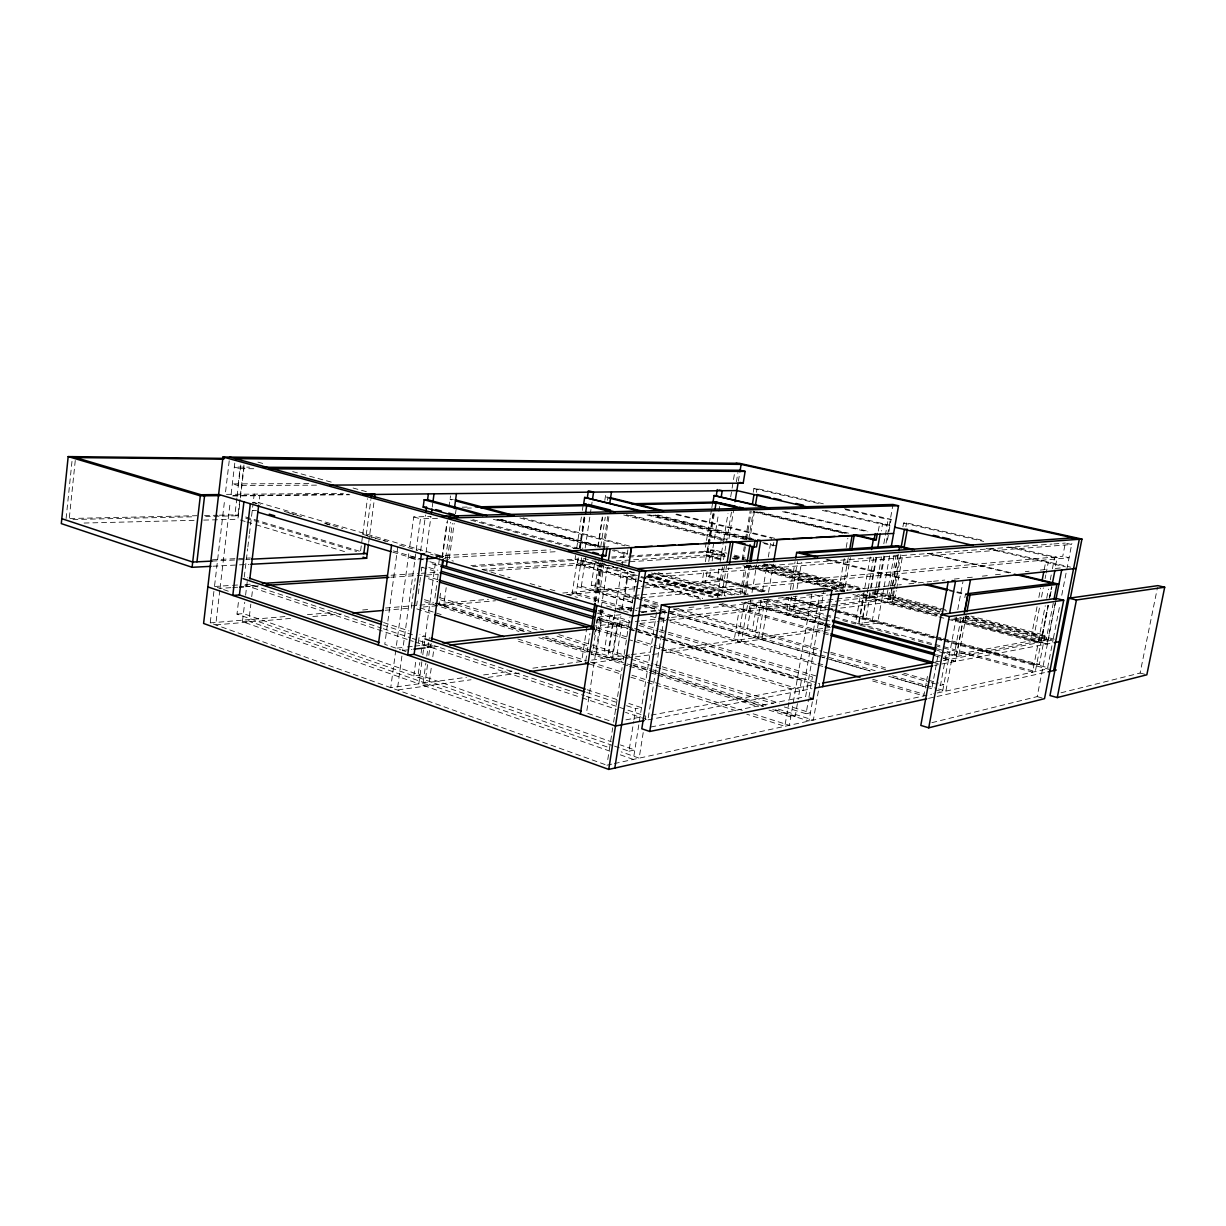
<?xml version="1.0" encoding="UTF-8"?>
<svg xmlns="http://www.w3.org/2000/svg" width="1226" height="1226" viewBox="0 0 1226 1226"><rect width="100%" height="100%" fill="white"/><g stroke="black" fill="none" stroke-linecap="round" stroke-linejoin="round"><path stroke-width="0.75" stroke-dasharray="5 3.75" d="M66.097 518.583L72.089 460.394M69.346 517.709L75.568 457.559M605.108 764.564L210.213 622.9L214.274 588.296M230.856 587.668L220.036 588.373L214.489 586.488L224.619 500.009M229.216 460.807L225.278 494.369L343.433 493.342M219.822 590.196L215.745 624.877L291.88 618.318M220.036 588.373L230.243 501.664M231.132 494.139L234.871 462.371M316.477 485.159L238.013 485.511L240.02 468.639L234.319 467.06L249.598 467.152M236.894 497.986L234.886 514.874L238.518 515.962M237.108 496.101L241.323 460.455M243.943 465.052L237.921 515.778L205.692 516.514M245.139 521.464L237.89 519.257L240.189 499.81M240.419 497.94L244.189 466.11M236.986 614.103L243.392 613.598L420.012 675.128L413.79 675.94L236.986 614.103L238.809 598.932M244.265 577.094L247.652 548.804M247.882 546.903L249.23 535.593M249.46 533.708L252.403 509.173M252.617 507.288L254.211 494.078L259.82 495.702L258.916 503.273M421.867 661.672L418.832 683.817L242.426 621.643L244.756 602.242M245.598 595.208L247.713 577.676M427.537 664.584L425.008 682.974L248.786 621.092L250.824 604.173M251.728 596.648L253.092 585.369L246.732 585.783M360.613 550.811L362.544 535.931M362.789 534.061L367.402 498.691M366.222 535.057L370.85 499.641M368.719 542.382L374.068 501.449M397.791 546.796L384.78 644.37L401.009 649.887M395.799 650.087L390.742 687.663L466.554 677.273M408.779 553.708L396.059 648.202L405.423 647.159M409.76 546.428L413.729 516.912L430.908 516.468M401.898 656.094L397.316 690.023L471.06 679.756M405.944 651.558L402.664 650.439L415.721 553.876M416.212 550.229L420.457 518.797L439.582 518.276M411.354 607.176L415.231 578.473M420.641 550.903L425.514 515.027M416.748 604.832L417.269 601.046M418.25 593.813L419.583 584.02M419.798 582.442L420.87 574.55M421.33 571.071L421.851 567.286L426.955 566.979M426.05 552.482L430.954 516.529M432.242 507.074L432.747 503.288M413.79 675.94L415.813 661.09M418.357 642.531L419.108 636.968L425.345 636.309L419.905 634.516M612.739 745.515L417.79 677.334L419.828 662.469M421.1 653.167L421.851 647.589M422.112 645.734L423.123 638.302M422.801 654.791L435.598 561.431M439.444 558.612L438.464 565.738L429.345 563.025M609.95 751.186L422.817 685.227L425.866 663.036M426.801 656.14L429.345 637.627M434.923 598.089L435.69 592.48M435.95 590.595L437.238 581.231M437.498 579.362L438.264 573.737M442.08 557.248L446.938 521.908M448.992 507.043L450.524 495.886M428.793 655.404L430.311 644.37L412.227 638.348M442.387 557.968L447.536 520.544M430.709 647.267L431.215 643.527M524.345 631.635L438.923 604.816L440.992 589.89M445.697 557.799L450.586 522.307M422.817 685.227L428.977 684.369L431.521 665.963M432.793 656.753L434.31 645.704L584.342 695.663M447.444 558.811L452.348 523.41M449.268 558.841L454.187 523.303M455.474 513.955L456.256 508.33M438.923 604.816L443.889 604.387L446.203 587.652M575.607 555.47L575.055 559.24L638.93 576.925M576.741 547.961L582.089 512.253M582.365 510.384L583.208 504.744M632.218 610.9L572.19 593.399L576.526 564.512L580.634 564.251M721.792 598.886L577.783 559.071L577.139 563.393L641.719 581.369M579.469 547.823L584.266 515.931M578.32 557.799L577.477 563.378L641.535 581.201M579.714 548.497L584.465 516.866M580.189 548.896L584.986 516.912M572.19 593.399L576.297 593.047L581.614 557.753M582.641 564.818L583.484 559.225M585.17 548.037L589.936 516.345M590.212 514.476L591.055 508.882M591.346 507.028L592.189 501.434M632.432 602.472L577.277 586.58L581.354 586.243L585.691 557.508M642.439 600.096L591.223 585.446L595.284 558.704M597.721 547.164L602.303 517.02M604.832 500.361L605.721 494.415M598.104 546.842L602.594 517.249M586.902 626.884L581.645 661.504L516.422 640.692M607.468 500.315L607.958 497.082L605.322 497.128L609.031 498.047M600.755 546.704L605.246 517.173M632.57 602.548L594.258 591.499L599.284 558.458M594.043 601.736L599.713 564.404M585.737 660.891L589.89 633.52M603.161 546.658L607.759 516.452M595.223 601.353L600.924 563.868M595.545 601.797L601.292 564.052M604.173 547.624L608.954 516.207M602.548 562.841L598.227 591.162L594.258 591.499M598.104 602.931L604.096 563.654M591.468 654.761L592.097 650.638M594.518 634.761L595.637 627.497L626.563 636.861M596.265 623.329L596.817 619.697L627.789 628.969M597.859 618.027L592.602 652.447L543.777 637.122M600.97 609.322L598.073 628.233L628.8 624.739M601.261 607.422L607.621 565.799M602.181 610.487L586.503 712.934L611.789 721.532M627.773 665.687L591.545 654.286L596.418 653.642L601.69 619.176L801.651 678.913L798.141 699.326M593.445 647.497L604.372 650.899L609.613 616.785L614.379 616.28L599.744 611.958M660.814 668.476L608.173 652.079L613.429 617.919L618.18 617.414L629.107 620.647M614.624 614.655L607.958 657.887L591.606 652.753M614.9 612.801L621.781 568.22M622.072 566.366L624.647 549.646M627.881 549.876L627.16 554.55L612.464 550.597M631.834 665.381L611.743 659.082L618.18 617.414M619.406 625.812L620.846 616.494M622.011 609.061L627.773 571.822M638.531 598.073L632.831 598.61L624.739 596.296L627.819 576.419L635.42 575.837M611.743 659.082L616.448 658.423L621.705 624.555L665.703 637.689M607.774 759.584L608.939 752.105M609.23 750.235L610.395 742.741M610.686 740.872L612.724 727.769M613.598 722.145L614.471 716.505M614.778 714.62L615.942 707.08M616.234 705.211L622.088 667.557M623.268 660.032L623.85 656.262M624.141 654.377L625.321 646.853M625.612 644.968L628.248 628.019M628.54 626.149L630.011 616.724M632.892 598.196L630.593 612.969L603.039 604.908M633.949 591.361L635.083 584.112M635.359 582.289L636.049 577.906M614.548 746.144L628.984 751.201L633.643 721.639M633.919 719.8L635.666 708.72L641.52 707.663L628.831 703.479M643.206 732.581L639.144 758.158L621.184 751.845M645.228 719.785L645.811 716.122L586.151 696.261M641.596 717.746L647.91 719.846L664.952 612.525L658.531 610.671M706.237 542.275L704.766 551.394L725.056 556.65M706.528 540.451L711.54 509.434M711.846 507.61L712.72 502.139M748.258 594.825L702.084 582.273L704.184 569.216M705.394 561.753L706.299 556.144L709.655 555.93M713.118 513.433L706.375 555.163L722.942 559.485M708.168 545.785L706.651 555.148L722.62 559.317M708.475 543.915L713.317 513.924M714.252 513.878L708.046 552.236L611.912 558.136M702.084 582.273L705.425 581.982L707.586 568.68M708.751 561.508L710.605 550.06L713.93 549.861L726.895 553.202M711.57 556.435L718.574 513.25M718.88 511.38L719.785 505.74M763.599 591.53L706.375 576.128L709.716 575.868L710.927 568.435M712.122 561.002L713.93 549.861M718.942 568.91L717.149 579.929L762.281 592.081M720.152 561.554L723.463 541.264M723.754 539.409L727.983 513.479M730.696 496.821L734.65 472.623M717.486 596.725L722.512 566.826M723.555 559.592L725.976 544.727M726.405 542.934L731.539 511.548M736.366 481.941L737.899 472.638M724.428 566.519L722.022 581.231L642.087 588.128M728.964 538.781L733.5 510.966M738.374 481.22L739.615 473.65M721.67 595.928L726.528 566.182M724.26 595.683L728.811 567.853M742.128 559.684L744.289 546.597M745.515 539.118L750.143 511.073M753.239 492.362L753.852 488.622L757.055 488.592L824.087 503.978M745.362 546.811L743.201 559.868L733.025 557.232M746.588 539.348L751.216 511.349M748.734 538.95L753.362 510.981M756.442 492.331L757.055 488.592M740.243 594.426L744.918 566.182M754.434 511.257L749.822 539.179L653.335 515.135M741.883 593.828L746.573 565.477M744.075 595.468L749.071 565.293M816.164 664.523L737.684 641.642L744.259 602.043M745.485 594.641L750.389 565.033M737.684 641.642L741.531 641.106L747.998 602.119M748.933 611.084L750.787 599.958M752.013 592.541L756.641 564.726M823.642 622.915L751.599 603.115L746.511 633.719L742.68 634.225L824.73 657.872M673.534 608.985L752.182 631.467L757.254 601.154L760.994 600.755M761.116 600.066L754.802 637.765L663.588 611.483M762.679 590.702L767.062 564.481M768.319 556.987L771.46 538.26M773.836 542.428L773.254 545.892L763.982 543.562M823.995 657.688L758.358 638.777L764.58 601.721L830.615 619.758M765.714 609.184L767.292 599.79M768.549 592.281L773.284 564.129M827.489 624.739L767.154 608.127L762.082 638.271L758.358 638.777M822.922 624.831L786.081 614.67L789.069 597.077M790.341 589.645L795.076 561.753M789.314 609.812L791.521 596.817M792.778 589.399L797.513 561.569M795.827 596.035L793.283 610.9L829.374 606.64M797.084 588.603L801.528 562.581M811.918 593.982L789.345 725.317L753.162 713.823M769.039 710.13L790.77 716.98L795.26 716.03L797.82 701.18M824.347 588.449L805.635 696.644L649.244 727.309M784.288 706.958L806.064 713.747L808.624 699.035M808.945 697.196L812.44 676.967L668.201 634.164M812.348 701.824L809.007 721.026L772.472 709.548M844.285 558.596L839.442 586.319L831.933 587.07M846.216 547.516L847.825 538.275M848.269 557.661L843.09 587.269L758.25 565.263M840.684 591.576L844.469 591.177L850.354 557.508M870.261 556.987L858.507 623.544L827.152 615.023M899.01 635.834L858.767 624.892L863.656 597.246L866.751 596.893M785.759 597.491L859.595 617.352L862.69 616.954L867.548 589.461M858.767 624.892L861.878 624.463L867.855 590.671M868.177 588.357L873.74 556.956M878.306 531.088L879.624 523.701L882.628 523.579L881.325 530.935M868.912 597.445L870.245 590.013M870.567 588.143L876.176 556.497M871.196 588.036L876.743 556.727M942.396 639.635L862.966 618.272L866.062 617.858L870.935 590.334M861.296 594.625L874.184 597.981L875.854 588.633M876.192 586.764L881.494 556.865M883.823 543.777L888.145 519.487L891.118 519.364L886.812 543.593M883.808 555.976L872.115 621.674L856.959 623.758M886.092 543.133L892.972 504.484M874.184 597.981L877.188 597.629L878.858 588.311M879.18 586.457L884.482 556.635M883.808 588.388L877.601 623.16L862.476 625.26M884.145 586.503L889.846 554.535M894.091 555.271L886.367 598.487L939.606 612.295M840.622 608.096L887.655 602.426L890.413 586.993M890.75 585.124L896.129 555.117M937.292 614.41L889.448 601.951L892.145 586.917M892.482 585.047L897.876 554.98M902.918 526.797L903.593 523.042L906.55 522.904L984.662 540.835M898.229 554.305L890.137 599.468L838.86 605.521M893.34 590.932L892.007 598.38L894.98 598.027L896.313 590.595M893.677 589.062L899.685 555.531M889.448 601.951L892.421 601.598L895.118 586.61M895.455 584.725L900.834 554.75M905.876 526.659L906.55 522.904M896.65 588.741L902.658 555.301M926.182 683.143L923.837 695.924L870.904 680.491M926.519 681.319L927.867 674.009M932.128 687.081L938.166 654.393L934.718 655.021M931.331 682.698L940.48 685.319L946.487 652.906L949.859 652.293L946.181 651.297M956.403 616.985L942.518 691.832L889.647 676.599M957.782 609.583L962.931 581.798M961.031 617.95L954.165 654.883L1041.885 638.823L1048.322 605.552M964.801 597.629L965.49 593.936M963.559 616.893L955.253 661.442L941.17 657.565M963.697 617.597L955.529 661.396L940.802 657.335M966.241 615.421L958.655 656.125L937.292 650.393M1037.043 606.732L1031.694 634.532L1034.407 634.057L1039.755 606.334M1038.836 597.46L1040.629 588.189M1044.2 569.661L1045.625 562.244L1048.307 561.983L1046.176 573.063M1041.533 597.093L1043.326 587.852M1045.104 578.611L1045.809 574.917M953.843 618.716L1038.483 640.754L1045.272 605.705M1046.697 598.319L1048.475 589.093M1050.268 579.867L1052.046 570.642M1052.414 568.803L1054.544 557.723L1057.21 557.478L1055.065 568.527M1038.483 640.754L1041.165 640.263L1047.939 605.307M1049.364 597.951L1051.51 586.917M1048.138 605.399L1035.311 671.557L861.878 624.463M1049.563 598.027L1051.709 586.947M1050.115 596.296L1051.908 587.055M944.235 640.141L1036.583 664.982L1039.341 664.4L1044.996 635.206L970.931 616.111M1053.303 602.885L1046.1 639.926L959.805 617.536M641.888 594.733L1062.758 556.267L1065.333 543.072L1071.662 544.482L643.543 578.074M1055.203 603.269L1047.081 644.002L951.79 619.161M931.883 722.666L1037.181 696.613L1055.908 600.28M965.521 617.414L1053.042 640.049L1047.418 668.906L933.553 693.793M1053.395 638.194L1059.938 604.587M1061.762 595.254L1071.876 543.363M1061.011 692.797L1140.088 673.043L1157.482 587.515M928.526 698.376L1046.176 672.246M606.901 765.208L612.494 763.982M614.364 763.568L931.683 694.207M628.984 751.201L634.838 749.96L620.417 744.933M806.064 713.747L810.432 712.812L790.31 706.559M940.48 685.319L943.867 684.598L940.204 683.556M647.91 719.846L812.01 688.675M934.58 665.381L938.304 664.661M941.844 663.986L1052.444 642.976M625.919 719.846L640.018 717.21L625.521 712.367M651.267 715.11L815.367 684.46M935.04 662.101L941.767 660.845M943.453 660.523L1053.042 640.049M801.651 678.913L797.176 679.71L629.612 629.52M1044.996 635.206L1042.269 635.712L966.992 616.264M488.071 677.38L520.222 672.905M592.081 662.898L650.7 654.745M652.584 654.485L658.255 653.688M665.825 652.63L822.769 630.792M824.654 630.532L830.324 629.735M483.611 674.928L512.039 671.036M532.881 668.185L586.549 660.829M591.637 660.124L629.536 654.929M631.436 654.669L650.378 652.079M661.749 650.516L830.431 627.39M417.79 677.334L424.012 676.507L611.406 741.791M608.173 652.079L612.908 651.45L633.03 657.703M604.372 650.899L609.138 650.27L558.182 634.44M742.925 632.693L739.094 633.198L660.017 610.41M752.182 631.467L755.936 630.976L677.411 608.571M786.081 614.67L829.343 609.46M831.274 606.41L836.96 605.736M830.37 605.016L786.862 610.088L827.412 621.199M831.994 604.832L888.406 598.257L939.744 611.559M402.664 650.439L412.013 649.382M426.97 647.68L438.31 646.393M640.064 623.467L658.837 621.337M660.707 621.122L668.216 620.264M670.101 620.05L882.459 595.913M407.293 646.945L412.901 646.317M414.771 646.117L431.675 644.217M591.806 626.333L639.528 621M641.413 620.8L669.641 617.643M671.526 617.429L835.136 599.162M837.021 598.947L876.958 594.487M428.15 646.409L434.31 645.704M616.985 625.091L621.705 624.555M746.634 610.456L742.787 610.885L821.65 632.877M763.43 608.556L767.154 608.127M598.441 619.528L601.69 619.176M751.599 603.115L747.783 603.529L822.922 624.218M764.58 601.721L760.84 602.135L830.692 621.23M661.212 612.923L828.255 595.024M598.395 617.076L621.03 614.686M641.78 612.51L649.32 611.713M651.205 611.513L656.875 610.916M673.856 609.123L681.395 608.341M688.935 607.544L694.606 606.947M704.03 605.95L709.685 605.353M719.126 604.357L722.896 603.974M748.075 601.322L753.745 600.725M763.185 599.729L768.855 599.131M778.311 598.135L782.096 597.736M793.437 596.541L797.207 596.143M806.662 595.146L812.332 594.549M821.788 593.553L825.558 593.154M744.167 602.533L746.726 602.257M641.872 611.789L656.921 610.211L633.336 759.43L618.946 754.358M835.212 591.545L844.653 590.549M846.553 590.35L873.004 587.591M874.889 587.392L888.114 585.997M890.015 585.798L901.355 584.618M908.91 583.821L916.466 583.04M918.351 582.84L931.591 581.446M933.476 581.262L944.817 580.067M954.226 579.086L959.866 578.488M967.36 577.707L972.969 577.124M982.332 576.143L987.941 575.546M995.42 574.764L1001.029 574.182M1025.35 571.638L1029.089 571.239M1040.322 570.075L1045.931 569.477M1055.28 568.496L1060.398 567.96M598.564 612.08L606.701 611.253M619.283 609.981L634.363 608.448M636.248 608.265L659.511 605.905M831.841 588.403L845.189 587.055L762.281 565.569M598.273 610.502L603.943 609.935M617.153 608.617L632.248 607.1M641.688 606.15L658.668 604.449M640.447 597.89L1069.072 557.723L1062.758 556.267M624.739 596.296L632.355 595.591M634.256 595.422L639.972 594.901M210.213 622.9L286.455 616.433M307.419 614.655L336.001 612.234M362.681 609.981L370.298 609.322M385.546 608.035L417.943 605.292M419.859 605.123L433.192 604.004M435.092 603.836L488.454 599.315M507.518 597.69L511.334 597.369M562.78 593.016L720.413 579.653L764.702 591.56M242.426 621.643L248.786 621.092M312.814 616.509L341.364 614.057M385.133 610.272L411.783 607.989M423.2 606.993L495.534 600.755M512.652 599.284L516.468 598.962M567.853 594.518L640.171 588.296M591.223 585.446L595.223 585.124L642.715 598.671M648.738 574.825L1052.015 544.083M1053.916 543.946L1065.333 543.072M232.664 587.545L238.074 587.193M245.292 586.733L258.349 585.875M390.803 577.277L415.399 575.684M417.284 575.561L422.97 575.193M426.694 574.948L437.912 574.212M489.235 570.887L598.778 563.761M621.26 562.305L724.397 555.593M214.489 586.488L230.718 585.446M232.526 585.338L237.936 584.986M245.246 584.526L252.817 584.036M391.063 575.239L417.576 573.553M421.315 573.308L438.157 572.251M482.033 569.446L595.438 562.228L635.221 573.201M616.172 560.91L724.597 554.014M472.562 566.688L578.488 560.19M470.922 565.538L577.783 559.071M611.667 557.018L707.004 551.256L725.424 556.022M439.69 556.834L443.812 556.619L257.475 502.231L253.215 502.292L260.54 504.438M424.334 558.826L414.986 559.332L408.289 557.34L417.652 556.849M555.117 551.746L443.03 557.815L430.556 554.167M212.956 566.228L237.629 564.956M239.53 564.849L249.016 564.358M436.364 555.868L550.581 549.861M573.416 548.666L582.932 548.16M603.866 547.057L609.215 546.781M720.413 540.942L724.229 540.743M748.979 539.44L754.695 539.134M212.435 559.776L244.679 558.228M246.579 558.136L250.365 557.953M212.129 561.094L244.357 559.531M245.828 559.454L250.043 559.255M84.088 523.042L194.214 520.33M203.715 520.1L237.89 519.257M69.882 518.491L196.957 515.702M204.543 515.533L217.814 515.242M219.423 515.211L238.411 514.797M72.947 519.502L194.306 516.774M256.495 510.414L252.234 510.491L255.897 511.579M462.11 507.181L467.796 507.058M467.596 508.1L471.382 508.024M453.344 499.35L450.034 499.411L453.712 500.377M233.047 495.503L348.797 494.293M232.725 495.994L349.808 494.737M308.707 483.611L232.342 483.887L238.013 485.511M240.02 468.639L255.314 468.73M844.576 508.683L891.118 519.364M1012.569 547.24L1057.21 557.478M753.852 488.622L820.991 504.055M845.25 509.633L888.145 519.487M903.593 523.042L983.727 541.448M1007.956 547.026L1054.544 557.723M825.45 510.322L891.455 525.617M990.807 548.65L1070.604 567.148M822.34 510.414L889.157 525.923M986.148 548.436L1065.425 566.841M784.778 511.656L869.924 531.747M782.632 511.717L867.855 531.854M759.722 512.008L848.484 533.172M757.53 512.07L846.4 533.279M755.814 511.84L844.944 533.126M929.247 553.248L1012.461 573.109M753.622 511.901L842.844 533.233M927.254 553.401L1010.592 573.308M676.645 514.062L776.886 538.858M675.924 514.598L770.694 538.061M657.718 514.935L752.12 538.49M655.067 515.012L753.27 539.547M762.756 542.49L775.736 545.739M648.891 514.751L747.599 539.394M826.968 559.271L919.868 582.519M947.744 589.491L955.177 591.361M957.031 591.821L966.318 594.15M647.083 514.966L745.086 539.532M826.109 559.838L916.297 582.442M949.43 590.733L954.947 592.127M956.786 592.587L965.996 594.886M630.777 515.15L726.926 539.409M626.241 514.767L724.336 539.547M623.712 514.997L723.125 540.145M734.297 555.102L745.393 557.968M769.453 564.175L863.855 588.511M872.789 590.809L946.855 609.904M710.605 550.06L727.294 554.367M734.696 556.282L743.967 558.673M764.365 563.945L858.905 588.357M877.034 593.032L946.794 611.054M733.7 556.359L746.435 559.654M763.108 563.96L859.426 588.848M872.299 592.173L940.848 609.874M964.693 616.05L1054.605 639.267M721.348 554.213L724.597 555.056M763.308 565.079L860.208 590.15M872.238 593.261L941.629 611.222M732.796 557.937L738.328 559.362M963.575 617.735L1047.939 639.589L956.449 656.523L938.013 651.481M732.428 558.566L736.121 559.516M753.929 565.584L847.748 589.982M862.476 593.813L877.188 597.629M892.421 601.598L940.173 614.011M954.87 617.827L1041.165 640.263M748.871 565.355L844.699 590.304M746.695 565.584L844.852 591.177M857.817 594.549L937.185 615.253L887.655 602.426M952.02 619.115L1047.295 643.957M746.879 565.722L844.469 591.177M706.299 556.144L722.804 560.451M742.956 565.722L823.596 586.779M832.76 589.17L841.925 591.56M852.928 594.441L860.254 596.357L855.396 623.973L840.607 619.942M863.656 597.246L937.154 616.433M938.993 616.908L946.349 618.823M948.188 619.314L1038.223 642.822L1032.553 672.154L911.822 639.313M1140.088 673.043L1145.145 674.361M814.922 594.779L819.428 595.974L803.122 690.361L653.841 645.137M523.134 517.862L631.497 546.612M519.901 517.954L624.693 545.8M501.587 519.594L603.345 546.919M500.055 519.38L602.778 546.98M613.797 549.922L630.302 554.367M709.716 575.868L768.687 591.698M790.816 597.644L825.834 607.054M827.673 607.544L833.205 609.031M835.044 609.521L862.69 616.954M866.062 617.858L934.258 636.171M936.112 636.677L941.645 638.164M943.484 638.654L1039.341 664.4M497.48 519.502L600.878 547.225M496.791 519.487L599.621 547.133M786.847 597.522L829.297 608.939M831.151 609.429L836.684 610.916M838.523 611.422L938.197 638.225M940.035 638.715L945.568 640.202M947.422 640.708L1048.92 668.001M493.312 519.272L595.882 546.888M782.418 597.506L833.68 611.314M835.504 611.805L942.212 640.554M944.051 641.06L1052.092 670.162M705.425 581.982L747.845 593.491M768.135 599.008L825.313 614.533M472.792 519.64L579.959 548.773M764.886 599.345L823.995 615.421M825.834 615.927L831.381 617.444M257.889 462.11L265.214 464.102M292.662 471.581L332.936 482.554M353.073 488.025L367.723 492.024M470.769 520.115L575.117 548.528M658.255 572.711L738.987 594.748M937.016 648.799L944.357 650.791M654.347 573.002L734.604 594.84M651.42 573.002L732.091 595.1M648.401 574.749L725.869 596.035M825.481 623.421L831.029 624.953M648.293 575.423L723.325 596.066M745.27 602.119L763.583 607.146M937.216 654.929L942.702 656.446M944.526 656.952L951.851 658.96L945.874 691.112L938.518 688.997M583.438 558.259L621.797 568.818M647.359 575.868L720.428 595.989M824.761 624.724L830.247 626.241M595.775 562.213L634.24 572.818M647.067 576.358L718.528 596.051M824.761 625.337L830.278 626.869M646.225 576.235L717.7 595.943M741.531 602.518L822.064 624.724M823.903 625.229L831.228 627.252M935.668 656.048L939.346 657.059M640.754 577.431L713.747 597.629M413.729 516.912L420.457 518.797M627.819 576.419L635.926 578.672M643.374 581.706L702.421 598.15M722.727 603.79L821.681 631.344M823.52 631.85L829.006 633.382M933.354 662.408L938.472 663.833M643.558 581.89L702.605 598.319M576.526 564.512L636.83 581.339M645.964 583.882L700.797 599.177M719.064 604.265L739.171 609.874L734.083 640.6L666.791 620.969M823.489 633.398L828.991 634.93M1037.181 696.613L1042.667 698.146M644.539 599.192L660.967 603.882M817.911 648.661L759.507 632.003L755.752 632.493L821.604 651.312M830.692 652.309L885.448 667.925M903.7 673.135L938.38 683.035M644.278 600.617L658.898 604.801M823.428 651.849L828.914 653.412M830.753 653.933L885.616 669.626M902.075 674.331L929.507 682.177M581.354 586.243L632.846 601.108M643.773 604.188L875.149 670.699M892.574 675.787L936.679 688.46M641.627 605.123L658.178 609.889M826.554 658.393L870.322 671.005M888.559 676.246L925.017 686.759M641.688 605.169L661.764 610.946M831.289 659.803L871.41 671.358M576.297 593.047L636.922 610.671M638.761 611.207L644.263 612.816M658.96 617.092L664.477 618.686M666.316 619.222L737.945 640.064M741.531 641.106L816.21 662.837M818.033 663.373L825.313 665.488M872.682 679.265L923.668 694.1M650.408 616.203L664.967 620.448M817.987 665.059L823.458 666.653M284.294 511.38L297.09 515.119M324.522 523.15L342.805 528.498M362.911 534.383L375.708 538.122M383.018 540.252L390.328 542.398M399.477 545.064L417.76 550.413M252.387 502.292L259.667 504.422M288.8 512.943L301.55 516.682M325.212 523.609L332.507 525.739M367.095 535.854L385.301 541.187M435.153 555.776L453.405 561.11M482.6 569.661L509.97 577.676M530.046 583.545L540.988 586.748M550.122 589.415L557.416 591.545M566.535 594.227L577.492 597.43M393.331 550.903L427.997 561.171M429.82 561.707L442.586 565.492M640.049 623.881L658.27 629.275M660.078 629.812L816.792 676.185M392.826 552.19L418.388 559.776M596.801 612.985L609.613 616.785M613.429 617.919L628.034 622.256M638.991 625.505L657.243 630.915M659.082 631.467L666.377 633.627M597.844 617.429L617.904 623.421L612.678 657.243L545.524 636.217M667.526 638.24L819.688 683.648L813.344 720.076L776.886 708.659M428.778 567.515L437.866 570.243M598.579 619.574L627.911 628.356M629.735 628.892L813.543 683.909M421.851 567.286L438.234 572.19M245.675 516.974L365.44 552.987M245.782 518.154L356.536 551.516M424.502 575.653L437.238 579.515M637.474 640.171L652.017 644.585M246.947 522L254.211 524.207M256.019 524.759L344.874 551.685M428.472 578.749L437.575 581.522M596.188 629.704L632.647 640.784M634.47 641.336L652.707 646.884M654.515 647.435L659.986 649.09M661.81 649.642L791.23 688.966L784.824 726.313L746.757 714.176M439.904 597.69L543.624 629.919M634.869 658.27L653.151 663.94M654.975 664.523L660.462 666.224M662.301 666.791L779.338 703.157M440.395 599.805L536.957 629.888M557.002 636.141L591.622 646.914M662.638 669.044L773.391 703.555M443.889 604.387L531.011 631.666M616.448 658.423L623.743 660.707M632.861 663.557L651.083 669.273M652.906 669.84L660.201 672.124M662.025 672.691L765.943 705.241M424.395 599.667L433.437 602.502M435.245 603.069L525.678 631.436M596.418 653.642L621.95 661.657M632.892 665.09L647.497 669.657M649.32 670.239L656.615 672.522M658.439 673.105L764.242 706.299M775.2 709.731L795.26 716.03M542.52 637.336L589.783 652.186M633.658 665.963L651.925 671.695M653.749 672.262L659.22 673.994M661.059 674.561L763.338 706.682M424.717 601.782L518.904 631.421M538.827 637.689L587.729 653.09M629.582 666.254L647.696 671.955M649.504 672.522L758.174 706.712M420.104 607.881L434.586 612.479M436.395 613.061L441.82 614.793M517.801 638.961L584.741 660.247M590.365 662.04L622.915 672.384M631.957 675.265L646.439 679.863M648.247 680.445L653.673 682.177M655.481 682.744L742.312 710.36M416.779 608.908L431.276 613.536M589.078 663.864L619.896 673.702M630.762 677.166L654.332 684.69M656.14 685.257L737.7 711.279M383.646 622.547L409.024 630.93M587.116 689.717L617.95 699.893M382.819 624.938L413.668 635.16M586.626 692.46L615.682 702.1M626.593 705.701L635.666 708.72M253.092 585.369L381.485 628.11M383.294 628.723L410.419 637.75M244.74 585.109L413.285 641.428M415.093 642.041L580.25 697.242M582.059 697.839L616.463 709.348M223.561 589.568L228.848 591.361M428.977 684.369L610.41 748.075"/><path stroke-width="1.5" d="M224.45 458.386L68.181 456.593L61.3 523.609L192.099 567.301L211.071 566.32M192.099 567.301L200.313 495.84L68.181 456.593M196.957 561.83L204.573 495.794L72.472 456.639M1070.344 598.273L1081.93 539.072L739.416 463.321L222.994 456.991L203.593 623.467L608.74 769.407L926.672 698.789M243.928 501.863L232.802 595.422L239.422 594.962L379.386 642.531M239.422 594.962L250.334 503.656M249.813 578.933L258.686 505.158M363.785 553.708L365.011 544.39M371.08 497.771L371.57 494.047M250.901 564.266L366.635 558.274L368.474 544.237M374.558 497.725L375.033 494.017L365.884 494.109M378.298 645.075L391.569 545.202M457.942 516.621L423.169 507.15L424.165 499.779L427.583 499.733L486.783 515.625M426.02 511.257L426.541 507.487M427.552 499.932L428.334 494.262M431.46 512.744L431.981 508.959M433.008 501.388L434.035 493.817M424.64 553.8L421.422 553.968L407.691 655.098L414.127 654.347L427.598 555.501M431.736 639.803L442.77 559.669M442.586 565.492L443.322 560.159M446.417 566.274L447.199 560.68M454.402 508.499L456.455 493.588M615.13 511.962L583.668 504.009L584.649 497.434L644.769 511.702M587.254 498.262L588.373 490.814L593.583 492.101L592.465 499.564M585.553 513.142L586.687 505.618L480.837 507.825M609.766 503.242L611.483 491.917M593.798 610.732L594.932 603.223M601.491 560.113L602.349 554.489M591.606 627.635L595.254 603.682M601.859 560.267L603.79 548.083M580.358 714.022L596.893 605.491M580.603 550.03L602.579 556.006L605.843 555.807L607.039 547.915M608.479 560.113L610.226 548.758M630.302 554.367L631.267 548.16M628.631 566.228L631.513 547.608M608.74 769.407L639.604 571.347L1081.93 539.072M614.824 768.058L645.658 570.902L229.645 457.083M661.412 604.878L641.796 728.765L649.749 731.462L813.037 698.897L831.887 590.426L824.347 588.449L661.412 604.878L669.519 607.192L831.887 590.426M649.749 731.462L669.519 607.192M746.435 509.418L713.103 501.465L714.068 495.534L769.974 508.162M716.352 495.181L717.256 489.557M714.85 510.231L716.03 502.921L636.999 504.576M721.317 496.361L722.221 490.722L718.911 489.956M735.018 501.695L738.067 483.09M739.906 471.857L741.132 464.378L235.315 458.631M727.141 562.458L730.497 542.015M729.424 564.129L733.071 541.861L724.765 542.321M329.871 485.098L743.201 483.197L745.132 471.397L740.167 470.278L262.962 467.244M752.457 503.871L753.99 494.538M755.354 505.664L757.208 494.492L770.112 497.495M747.201 561.707L750.021 544.696M749.699 561.523L752.197 546.444M751.002 561.339L753.469 546.535M731.738 541.417L753.959 547.026L755.124 540.007M757.27 561.018L760.656 540.62L757.668 539.884L756.503 546.873L753.959 547.026M773.913 560.374L777.376 539.716M795.705 558.029L796.655 552.451L897.8 545.739L914.443 549.708M822.677 686.637L838.845 593.89M849.557 550.259L852.147 535.455M851.641 550.122L854.231 535.333L838.814 536.176M871.579 549.555L873.54 538.413M853.802 535.042L874.153 539.9L875.272 533.601M874.153 539.9L876.222 539.777L877.326 533.494M877.831 547.194L880.13 534.153M891.195 547.026L898.551 505.74L892.972 504.484L442.356 516.177M898.903 550.551L899.577 546.781L803.107 553.294M901.018 548.083L904.359 529.448L907.332 529.295L903.991 547.869M941.231 614.456L920.803 725.409L928.741 727.815L1044.506 698.667L1063.708 600.234L1056.26 598.426L941.231 614.456L949.307 616.555L1063.708 600.234M935.423 651.129L936.128 647.374M942.012 615.406L948.25 581.553M949.721 612.709L955.498 581.385L952.05 580.526M928.741 727.815L949.307 616.555M964.249 613.184L970.471 579.775M964.724 612.035L967.835 595.346L1058.712 584.158L1019.863 574.887M966.931 611.728L970.042 595.085L966.318 594.15M1042.054 580.772L1043.832 571.515M1052.429 583.269L1054.927 570.351M1054.008 599.192L1056.889 584.373L1014.3 574.197M1055.923 599.575L1061.685 569.998M1053.64 670.591L1079.309 539.271L736.167 463.29M1069.011 598.196L1049.977 695.54L1057.272 697.579L1146.831 674.806L1164.7 587.223L1157.865 585.645L1069.011 598.196L1076.428 599.989L1164.7 587.223M1057.272 697.579L1076.428 599.989M1048.046 671.833L1056.306 669.994M644.156 720.566L615.498 726.007L207.853 586.902M815.566 688.001L932.71 665.733M1054.161 642.654L1059.295 641.673M822.845 683.051L933.354 662.408L830.845 633.888M529.678 671.587L588.296 663.435M967.391 593.706L1052.628 583.361M413.882 649.167L425.1 647.895M449.727 645.091L594.273 628.662M442.984 642.96L591.806 626.333L439.046 580.067M593.997 627.681L590.733 628.049L594.38 629.153M661.212 612.923L632.647 615.988L218.642 494.43M830.017 594.825L1076.183 568.435M352.781 613.061L383.232 610.441M637.489 568.665L1072.949 537.862M239.882 587.085L243.484 586.856M265.919 585.384L388.903 577.4M262.287 583.438L387.278 575.484M440.962 566.136L444.287 565.952L596.081 610.87M635.007 547.148L652.201 546.229M657.933 545.922L675.112 544.988M678.928 544.788L698.023 543.762M703.755 543.455L720.949 542.52M775.981 539.547L789.314 538.842M793.115 538.628L812.164 537.601M815.964 537.402L835.013 536.375M426.204 558.719L437.421 558.121M568.42 551.026L893.616 533.433M212.129 561.094L192.697 562.044L61.806 518.675M251.514 559.179L367.248 553.539M449.145 518L898.551 505.74M423.169 507.15L426.587 507.074M583.668 504.009L586.396 503.947M713.103 501.465L735.677 506.277M475.366 506.905L585.951 504.683M631.697 503.763L714.957 502.093L742.803 508.744M201.049 494.752L218.136 494.584M200.313 495.84L219.761 495.641M363.202 494.584L736.841 490.569L807.566 506.982M268.709 468.807L745.132 471.397M75.568 457.559L223.714 459.183M739.891 482.446L743.201 483.197M773.805 498.354L781.192 500.055M795.935 503.472L803.321 505.189M911.041 530.153L918.458 531.885M933.308 535.318L938.871 536.605M942.579 537.463L949.997 539.195M894.719 527.211L973.137 545.417M714.068 495.534L767.798 508.223M739.385 507.15L743.079 508.039M855.871 534.934L876.222 539.777M712.72 502.139L742.466 509.234M895.777 545.876L912.435 549.861M609.828 497.541L663.649 510.859M609.031 498.047L659.205 510.46M584.649 497.434L642.087 511.778M799.091 552.282L817.681 556.941M927.3 584.388L947.744 589.491M796.655 552.451L815.06 557.064M923.653 584.281L947.591 590.273M588.25 504.422L610.441 510.016M739.86 542.674L745.408 544.083M583.208 504.744L610.824 511.732M455.183 499.84L513.955 515.426M455.551 500.867L510.706 515.518M424.165 499.779L482.814 515.548M435.828 509.587L441.375 511.104M448.762 513.112L454.31 514.614M592.894 552.298L598.441 553.8M602.135 554.811L605.843 555.807M832.454 620.249L935.177 648.293M832.531 621.735L935.453 649.887M222.994 456.991L639.604 571.347M832.883 625.459L934.473 653.381M832.086 626.747L934.718 655.021M830.83 635.436L929.875 663.067M825.282 667.189L859.962 677.304M269.26 514.184L274.731 515.809M257.721 512.116L391.002 551.654M441.13 566.78L594.962 612.433M441.498 571.331L594.227 616.939M440.057 572.741L592.986 618.548M363.003 557.171L366.635 558.274M439.398 582.074L586.902 626.884M810.08 697.992L813.037 698.897M434.893 614.686L503.748 636.646M585.446 662.714L589.078 663.864M249.522 578.274L381.838 621.95M431.169 638.225L585.308 689.104M243.116 578.657L381.01 624.34M424.947 638.899L584.802 691.862M414.127 654.347L581.124 711.111"/></g></svg>
